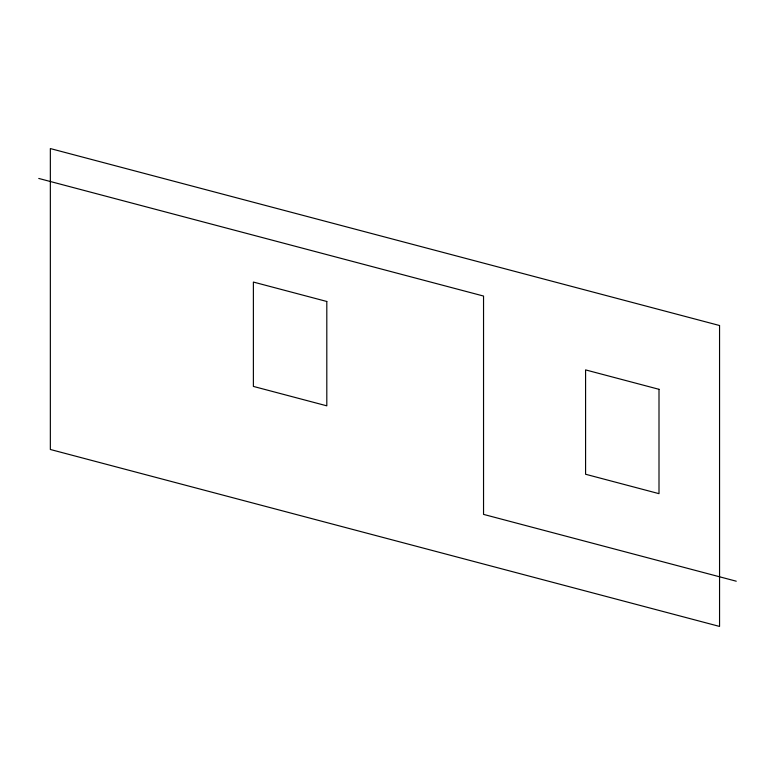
<?xml version="1.0" encoding="UTF-8"?>
<svg xmlns="http://www.w3.org/2000/svg" width="775" height="775" viewBox="0 0 775 775"><rect width="100%" height="100%" fill="white"/><g stroke="black" fill="none" stroke-linecap="round" stroke-linejoin="round"><path stroke-width="1.16" d="M38.75 178.444L483.542 296.05L483.542 514.387L736.25 581.202M719.558 325.519L50.346 148.568L50.346 449.481L719.558 626.433L719.558 325.519M326.808 301.475L253.386 282.061L253.386 386.415L326.808 405.829L326.808 301.475M659.002 389.312L585.58 369.898L585.58 474.252L659.002 493.665L659.002 389.312"/></g></svg>
